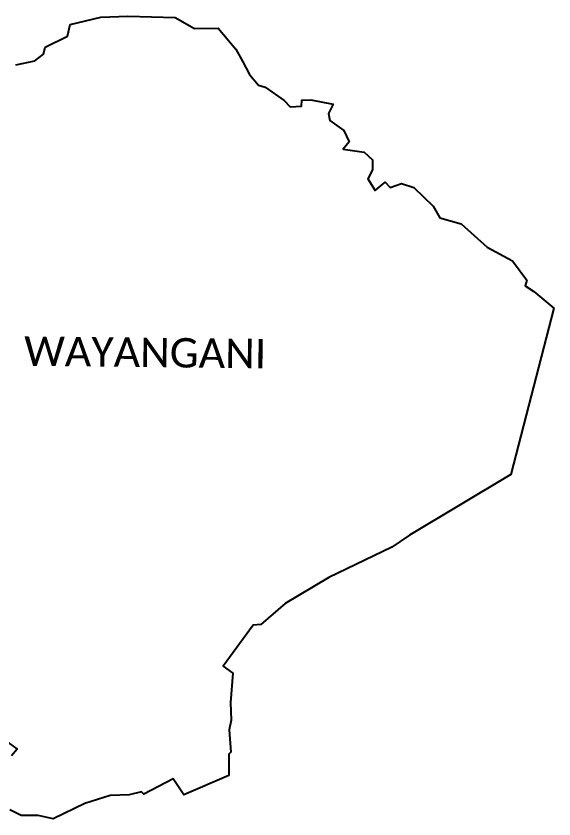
# Model space of a CAD drawing. Header units: metres. Extents: x 333189 to 337815, y 1785626 to 1790023.
# Drawn here: x 334867 to 337815, y 1785626 to 1790023 of the extents above; entities that cross this region are included whole.
import ezdxf

# ---------------------------------------------------------------- set-up
doc = ezdxf.new("R2010")
doc.units = ezdxf.units.M
doc.layers.add('VILLAGE NAME', color=250, linetype='Continuous')

msp = doc.modelspace()

# ---------------------------------------------------------------- linework, layer by layer
at = {"color": 3}
for points in [[(334866.5, 1789756.4), (334969.9, 1789778.3), (335018.1, 1789815.2), (335026, 1789853.9), (335149.1, 1789913), (335163.1, 1789976.9), (335331.6, 1790016.9), (335479.7, 1790023.4), (335738.5, 1790015.3), (335844.6, 1789954.7), (335974.5, 1789956.8), (336072.1, 1789842.2), (336109.3, 1789773), (336146.5, 1789703.7), (336194.8, 1789644.3), (336231.4, 1789634.1), (336337, 1789560.9), (336369, 1789526.1), (336430.9, 1789530.7), (336432.8, 1789563.2), (336482.2, 1789565), (336605.5, 1789541.4), (336578.4, 1789488.9), (336586.7, 1789451.9), (336664, 1789396.8), (336692.2, 1789333.9), (336659.6, 1789294.2), (336774.9, 1789278.4), (336819.8, 1789235), (336820, 1789181.7), (336794.6, 1789131.7), (336834.7, 1789068.4), (336890, 1789113.5), (336916.7, 1789084), (336979.3, 1789107), (337046.6, 1789084.6), (337152.9, 1788982.4), (337189.2, 1788918.2), (337306.5, 1788885.3), (337448, 1788757.1), (337586.7, 1788683), (337666.7, 1788576.6), (337657.9, 1788545.2), (337704.5, 1788514.9), (337814.7, 1788424.1), (337578.2, 1787511.5), (337023.3, 1787180.7), (336925.7, 1787114.9), (336581, 1786948.1), (336342.1, 1786806.4), (336207.6, 1786690.8), (336166.4, 1786686.7), (336001.9, 1786463), (336054.4, 1786424.6), (336041.8, 1786264.1), (336046, 1786166.6), (336034.4, 1786113), (336044.9, 1785990.5), (336033.1, 1785979.6), (336033, 1785863), (335785.8, 1785757.4), (335728.6, 1785846), (335567.1, 1785761.1), (335553.8, 1785773.4), (335486, 1785758.1), (335383.4, 1785753.1), (335243.3, 1785711), (335070.5, 1785625.5), (334988.6, 1785644.7), (334895.9, 1785643.7), (334833.8, 1785675.8)], [(334842.9, 1785973.5), (334874, 1786008.9), (334792.5, 1786068.2)]]:
    msp.add_lwpolyline(points, dxfattribs=at)

# ---------------------------------------------------------------- texts
at = {"layer": 'VILLAGE NAME', "insert": (334911.8, 1788269), "char_height": 161.109, "attachment_point": 1, "rotation": 359.3742}
msp.add_mtext_dynamic_manual_height_columns('{\\fCalibri|b0|i0|c0|p34;WAYANGANI}', width=1589.786, gutter_width=805.5, heights=[0], dxfattribs=at)

doc.saveas('drawing.dxf')
